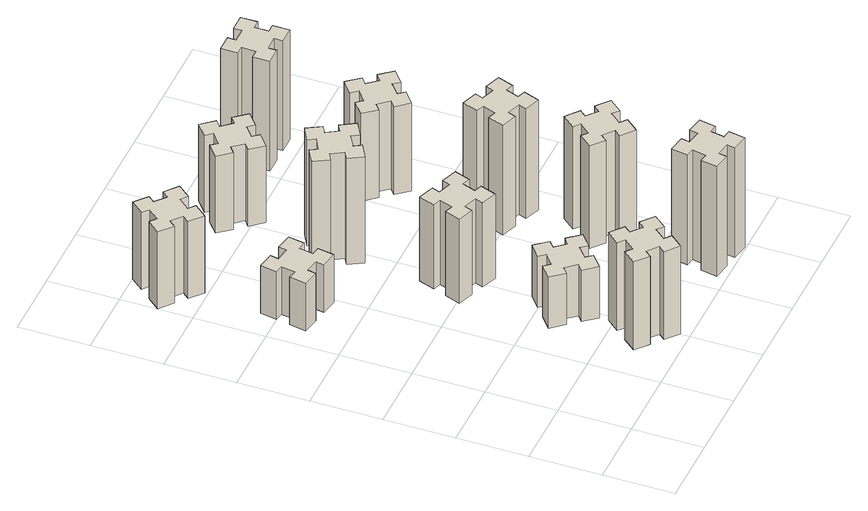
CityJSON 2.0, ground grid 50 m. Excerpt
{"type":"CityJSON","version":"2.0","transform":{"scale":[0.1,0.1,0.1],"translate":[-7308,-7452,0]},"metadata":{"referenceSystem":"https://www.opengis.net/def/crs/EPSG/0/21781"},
"CityObjects":{
"building1":{"type":"Building","attributes":{"class":"1000","function":"1000","usage":"1000","yearOfConstruction":2016,"roofType":"1000","measuredHeight":39,"storeysAboveGround":30,"storeysBelowGround":0},"geometry":[{"type":"Solid","lod":"1","boundaries":[[[[0,1,2,3,4,5,6,7,8,9,10,11,12,13,14,15,16,17,18,19]],[[17,16,20,21]],[[16,15,22,20]],[[15,14,23,22]],[[14,13,24,23]],[[13,12,25,24]],[[12,11,26,25]],[[11,10,27,26]],[[10,9,28,27]],[[9,8,29,28]],[[8,7,30,29]],[[7,6,31,30]],[[6,5,32,31]],[[5,4,33,32]],[[4,3,34,33]],[[3,2,35,34]],[[2,1,36,35]],[[1,0,37,36]],[[0,19,38,37]],[[19,18,39,38]],[[18,17,21,39]],[[24,25,26,27,28,29,30,31,32,33,34,35,36,37,38,39,21,20,22,23]]]]}]},
"building2":{"type":"Building","attributes":{"class":"1000","function":"1000","usage":"1000","yearOfConstruction":2016,"roofType":"1000","measuredHeight":72,"storeysAboveGround":30,"storeysBelowGround":0},"geometry":[{"type":"Solid","lod":"1","boundaries":[[[[40,41,42,43,44,45,46,47,48,49,50,51,52,53,54,55,56,57,58,59]],[[57,56,60,61]],[[56,55,62,60]],[[55,54,63,62]],[[54,53,64,63]],[[53,52,65,64]],[[52,51,66,65]],[[51,50,67,66]],[[50,49,68,67]],[[49,48,69,68]],[[48,47,70,69]],[[47,46,71,70]],[[46,45,72,71]],[[45,44,73,72]],[[44,43,74,73]],[[43,42,75,74]],[[42,41,76,75]],[[41,40,77,76]],[[40,59,78,77]],[[59,58,79,78]],[[58,57,61,79]],[[64,65,66,67,68,69,70,71,72,73,74,75,76,77,78,79,61,60,62,63]]]]}]},
"building3":{"type":"Building","attributes":{"class":"1000","function":"1000","usage":"1000","yearOfConstruction":2016,"roofType":"1000","measuredHeight":63,"storeysAboveGround":30,"storeysBelowGround":0},"geometry":[{"type":"Solid","lod":"1","boundaries":[[[[80,81,82,83,84,85,86,87,88,89,90,91,92,93,94,95,96,97,98,99]],[[97,96,100,101]],[[96,95,102,100]],[[95,94,103,102]],[[94,93,104,103]],[[93,92,105,104]],[[92,91,106,105]],[[91,90,107,106]],[[90,89,108,107]],[[89,88,109,108]],[[88,87,110,109]],[[87,86,111,110]],[[86,85,112,111]],[[85,84,113,112]],[[84,83,114,113]],[[83,82,115,114]],[[82,81,116,115]],[[81,80,117,116]],[[80,99,118,117]],[[99,98,119,118]],[[98,97,101,119]],[[104,105,106,107,108,109,110,111,112,113,114,115,116,117,118,119,101,100,102,103]]]]}]},
"building4":{"type":"Building","attributes":{"class":"1000","function":"1000","usage":"1000","yearOfConstruction":2016,"roofType":"1000","measuredHeight":42,"storeysAboveGround":30,"storeysBelowGround":0},"geometry":[{"type":"Solid","lod":"1","boundaries":[[[[120,121,122,123,124,125,126,127,128,129,130,131,132,133,134,135,136,137,138,139]],[[137,136,140,141]],[[136,135,142,140]],[[135,134,143,142]],[[134,133,144,143]],[[133,132,145,144]],[[132,131,146,145]],[[131,130,147,146]],[[130,129,148,147]],[[129,128,149,148]],[[128,127,150,149]],[[127,126,151,150]],[[126,125,152,151]],[[125,124,153,152]],[[124,123,154,153]],[[123,122,155,154]],[[122,121,156,155]],[[121,120,157,156]],[[120,139,158,157]],[[139,138,159,158]],[[138,137,141,159]],[[144,145,146,147,148,149,150,151,152,153,154,155,156,157,158,159,141,140,142,143]]]]}]},
"building5":{"type":"Building","attributes":{"class":"1000","function":"1000","usage":"1000","yearOfConstruction":2016,"roofType":"1000","measuredHeight":69,"storeysAboveGround":30,"storeysBelowGround":0},"geometry":[{"type":"Solid","lod":"1","boundaries":[[[[160,161,162,163,164,165,166,167,168,169,170,171,172,173,174,175,176,177,178,179]],[[177,176,180,181]],[[176,175,182,180]],[[175,174,183,182]],[[174,173,184,183]],[[173,172,185,184]],[[172,171,186,185]],[[171,170,187,186]],[[170,169,188,187]],[[169,168,189,188]],[[168,167,190,189]],[[167,166,191,190]],[[166,165,192,191]],[[165,164,193,192]],[[164,163,194,193]],[[163,162,195,194]],[[162,161,196,195]],[[161,160,197,196]],[[160,179,198,197]],[[179,178,199,198]],[[178,177,181,199]],[[184,185,186,187,188,189,190,191,192,193,194,195,196,197,198,199,181,180,182,183]]]]}]},
"building6":{"type":"Building","attributes":{"class":"1000","function":"1000","usage":"1000","yearOfConstruction":2016,"roofType":"1000","measuredHeight":87,"storeysAboveGround":30,"storeysBelowGround":0},"geometry":[{"type":"Solid","lod":"1","boundaries":[[[[200,201,202,203,204,205,206,207,208,209,210,211,212,213,214,215,216,217,218,219]],[[217,216,220,221]],[[216,215,222,220]],[[215,214,223,222]],[[214,213,224,223]],[[213,212,225,224]],[[212,211,226,225]],[[211,210,227,226]],[[210,209,228,227]],[[209,208,229,228]],[[208,207,230,229]],[[207,206,231,230]],[[206,205,232,231]],[[205,204,233,232]],[[204,203,234,233]],[[203,202,235,234]],[[202,201,236,235]],[[201,200,237,236]],[[200,219,238,237]],[[219,218,239,238]],[[218,217,221,239]],[[224,225,226,227,228,229,230,231,232,233,234,235,236,237,238,239,221,220,222,223]]]]}]},
"building7":{"type":"Building","attributes":{"class":"1000","function":"1000","usage":"1000","yearOfConstruction":2016,"roofType":"1000","measuredHeight":90,"storeysAboveGround":30,"storeysBelowGround":0},"geometry":[{"type":"Solid","lod":"1","boundaries":[[[[240,241,242,243,244,245,246,247,248,249,250,251,252,253,254,255,256,257,258,259]],[[257,256,260,261]],[[256,255,262,260]],[[255,254,263,262]],[[254,253,264,263]],[[253,252,265,264]],[[252,251,266,265]],[[251,250,267,266]],[[250,249,268,267]],[[249,248,269,268]],[[248,247,270,269]],[[247,246,271,270]],[[246,245,272,271]],[[245,244,273,272]],[[244,243,274,273]],[[243,242,275,274]],[[242,241,276,275]],[[241,240,277,276]],[[240,259,278,277]],[[259,258,279,278]],[[258,257,261,279]],[[264,265,266,267,268,269,270,271,272,273,274,275,276,277,278,279,261,260,262,263]]]]}]},
"building8":{"type":"Building","attributes":{"class":"1000","function":"1000","usage":"1000","yearOfConstruction":2016,"roofType":"1000","measuredHeight":63,"storeysAboveGround":30,"storeysBelowGround":0},"geometry":[{"type":"Solid","lod":"1","boundaries":[[[[280,281,282,283,284,285,286,287,288,289,290,291,292,293,294,295,296,297,298,299]],[[297,296,300,301]],[[296,295,302,300]],[[295,294,303,302]],[[294,293,304,303]],[[293,292,305,304]],[[292,291,306,305]],[[291,290,307,306]],[[290,289,308,307]],[[289,288,309,308]],[[288,287,310,309]],[[287,286,311,310]],[[286,285,312,311]],[[285,284,313,312]],[[284,283,314,313]],[[283,282,315,314]],[[282,281,316,315]],[[281,280,317,316]],[[280,299,318,317]],[[299,298,319,318]],[[298,297,301,319]],[[304,305,306,307,308,309,310,311,312,313,314,315,316,317,318,319,301,300,302,303]]]]}]},
"building9":{"type":"Building","attributes":{"class":"1000","function":"1000","usage":"1000","yearOfConstruction":2016,"roofType":"1000","measuredHeight":84,"storeysAboveGround":30,"storeysBelowGround":0},"geometry":[{"type":"Solid","lod":"1","boundaries":[[[[320,321,322,323,324,325,326,327,328,329,330,331,332,333,334,335,336,337,338,339]],[[337,336,340,341]],[[336,335,342,340]],[[335,334,343,342]],[[334,333,344,343]],[[333,332,345,344]],[[332,331,346,345]],[[331,330,347,346]],[[330,329,348,347]],[[329,328,349,348]],[[328,327,350,349]],[[327,326,351,350]],[[326,325,352,351]],[[325,324,353,352]],[[324,323,354,353]],[[323,322,355,354]],[[322,321,356,355]],[[321,320,357,356]],[[320,339,358,357]],[[339,338,359,358]],[[338,337,341,359]],[[344,345,346,347,348,349,350,351,352,353,354,355,356,357,358,359,341,340,342,343]]]]}]},
"building10":{"type":"Building","attributes":{"class":"1000","function":"1000","usage":"1000","yearOfConstruction":2016,"roofType":"1000","measuredHeight":90,"storeysAboveGround":30,"storeysBelowGround":0},"geometry":[{"type":"Solid","lod":"1","boundaries":[[[[360,361,362,363,364,365,366,367,368,369,370,371,372,373,374,375,376,377,378,379]],[[377,376,380,381]],[[376,375,382,380]],[[375,374,383,382]],[[374,373,384,383]],[[373,372,385,384]],[[372,371,386,385]],[[371,370,387,386]],[[370,369,388,387]],[[369,368,389,388]],[[368,367,390,389]],[[367,366,391,390]],[[366,365,392,391]],[[365,364,393,392]],[[364,363,394,393]],[[363,362,395,394]],[[362,361,396,395]],[[361,360,397,396]],[[360,379,398,397]],[[379,378,399,398]],[[378,377,381,399]],[[384,385,386,387,388,389,390,391,392,393,394,395,396,397,398,399,381,380,382,383]]]]}]},
"building11":{"type":"Building","attributes":{"class":"1000","function":"1000","usage":"1000","yearOfConstruction":2016,"roofType":"1000","measuredHeight":72,"storeysAboveGround":30,"storeysBelowGround":0},"geometry":[{"type":"Solid","lod":"1","boundaries":[[[[400,401,402,403,404,405,406,407,408,409,410,411,412,413,414,415,416,417,418,419]],[[417,416,420,421]],[[416,415,422,420]],[[415,414,423,422]],[[414,413,424,423]],[[413,412,425,424]],[[412,411,426,425]],[[411,410,427,426]],[[410,409,428,427]],[[409,408,429,428]],[[408,407,430,429]],[[407,406,431,430]],[[406,405,432,431]],[[405,404,433,432]],[[404,403,434,433]],[[403,402,435,434]],[[402,401,436,435]],[[401,400,437,436]],[[400,419,438,437]],[[419,418,439,438]],[[418,417,421,439]],[[424,425,426,427,428,429,430,431,432,433,434,435,436,437,438,439,421,420,422,423]]]]}]},
"building12":{"type":"Building","attributes":{"class":"1000","function":"1000","usage":"1000","yearOfConstruction":2016,"roofType":"1000","measuredHeight":90,"storeysAboveGround":30,"storeysBelowGround":0},"geometry":[{"type":"Solid","lod":"1","boundaries":[[[[440,441,442,443,444,445,446,447,448,449,450,451,452,453,454,455,456,457,458,459]],[[457,456,460,461]],[[456,455,462,460]],[[455,454,463,462]],[[454,453,464,463]],[[453,452,465,464]],[[452,451,466,465]],[[451,450,467,466]],[[450,449,468,467]],[[449,448,469,468]],[[448,447,470,469]],[[447,446,471,470]],[[446,445,472,471]],[[445,444,473,472]],[[444,443,474,473]],[[443,442,475,474]],[[442,441,476,475]],[[441,440,477,476]],[[440,459,478,477]],[[459,458,479,478]],[[458,457,461,479]],[[464,465,466,467,468,469,470,471,472,473,474,475,476,477,478,479,461,460,462,463]]]]}]}
},
"vertices":[
[445,2357,0],[462,2455,0],[521,2445,0],[542,2563,0],[424,2584,0],[414,2525,0],[315,2542,0],[326,2601,0],[207,2622,0],[187,2504,0],[246,2494,0],[228,2395,0],[169,2406,0],[148,2287,0],[267,2267,0],[277,2326,0],[375,2308,0],[365,2249,0],[483,2228,0],[504,2347,0],[375,2308,390],[365,2249,390],[277,2326,390],[267,2267,390],[148,2287,390],[169,2406,390],[228,2395,390],[246,2494,390],[187,2504,390],[207,2622,390],[326,2601,390],[315,2542,390],[414,2525,390],[424,2584,390],[542,2563,390],[521,2445,390],[462,2455,390],[445,2357,390],[504,2347,390],[483,2228,390],
[876,253,0],[953,189,0],[914,143,0],[1006,66,0],[1083,158,0],[1037,196,0],[1102,273,0],[1148,234,0],[1225,326,0],[1133,403,0],[1094,357,0],[1018,422,0],[1056,468,0],[964,545,0],[887,453,0],[933,414,0],[869,338,0],[823,376,0],[746,284,0],[838,207,0],[869,338,720],[823,376,720],[933,414,720],[887,453,720],[964,545,720],[1056,468,720],[1018,422,720],[1094,357,720],[1133,403,720],[1225,326,720],[1148,234,720],[1102,273,720],[1037,196,720],[1083,158,720],[1006,66,720],[914,143,720],[953,189,720],[876,253,720],[838,207,720],[746,284,720],
[136,3213,0],[213,3149,0],[174,3103,0],[266,3026,0],[343,3118,0],[297,3156,0],[362,3233,0],[408,3194,0],[485,3286,0],[393,3363,0],[354,3317,0],[278,3382,0],[316,3428,0],[224,3505,0],[147,3413,0],[193,3374,0],[129,3298,0],[83,3336,0],[6,3244,0],[98,3167,0],[129,3298,630],[83,3336,630],[193,3374,630],[147,3413,630],[224,3505,630],[316,3428,630],[278,3382,630],[354,3317,630],[393,3363,630],[485,3286,630],[408,3194,630],[362,3233,630],[297,3156,630],[343,3118,630],[266,3026,630],[174,3103,630],[213,3149,630],[136,3213,630],[98,3167,630],[6,3244,630],
[953,962,0],[876,897,0],[838,943,0],[746,866,0],[823,774,0],[869,813,0],[933,736,0],[887,698,0],[964,606,0],[1056,683,0],[1018,729,0],[1094,793,0],[1133,747,0],[1225,824,0],[1148,916,0],[1102,878,0],[1037,954,0],[1083,993,0],[1006,1085,0],[914,1008,0],[1037,954,420],[1083,993,420],[1102,878,420],[1148,916,420],[1225,824,420],[1133,747,420],[1094,793,420],[1018,729,420],[1056,683,420],[964,606,420],[887,698,420],[933,736,420],[869,813,420],[823,774,420],[746,866,420],[838,943,420],[876,897,420],[953,962,420],[914,1008,420],[1006,1085,420],
[1072,1501,0],[1106,1595,0],[1162,1574,0],[1203,1687,0],[1090,1728,0],[1070,1672,0],[976,1706,0],[997,1762,0],[884,1803,0],[843,1690,0],[899,1670,0],[865,1576,0],[809,1597,0],[767,1484,0],[880,1443,0],[901,1499,0],[995,1465,0],[974,1409,0],[1087,1367,0],[1128,1480,0],[995,1465,690],[974,1409,690],[901,1499,690],[880,1443,690],[767,1484,690],[809,1597,690],[865,1576,690],[899,1670,690],[843,1690,690],[884,1803,690],[997,1762,690],[976,1706,690],[1070,1672,690],[1090,1728,690],[1203,1687,690],[1162,1574,690],[1106,1595,690],[1072,1501,690],[1128,1480,690],[1087,1367,690],
[997,2305,0],[1084,2355,0],[1114,2303,0],[1218,2363,0],[1158,2467,0],[1106,2437,0],[1056,2524,0],[1108,2554,0],[1048,2658,0],[944,2598,0],[974,2546,0],[887,2496,0],[857,2548,0],[753,2488,0],[813,2384,0],[865,2414,0],[915,2327,0],[863,2297,0],[923,2193,0],[1027,2253,0],[915,2327,870],[863,2297,870],[865,2414,870],[813,2384,870],[753,2488,870],[857,2548,870],[887,2496,870],[974,2546,870],[944,2598,870],[1048,2658,870],[1108,2554,870],[1056,2524,870],[1106,2437,870],[1158,2467,870],[1218,2363,870],[1114,2303,870],[1084,2355,870],[997,2305,870],[1027,2253,870],[923,2193,870],
[1894,305,0],[1795,322,0],[1806,381,0],[1687,402,0],[1667,284,0],[1726,274,0],[1708,175,0],[1649,186,0],[1628,67,0],[1747,47,0],[1757,106,0],[1855,88,0],[1845,29,0],[1963,8,0],[1984,127,0],[1925,137,0],[1942,235,0],[2001,225,0],[2022,343,0],[1904,364,0],[1942,235,900],[2001,225,900],[1925,137,900],[1984,127,900],[1963,8,900],[1845,29,900],[1855,88,900],[1757,106,900],[1747,47,900],[1628,67,900],[1649,186,900],[1708,175,900],[1726,274,900],[1667,284,900],[1687,402,900],[1806,381,900],[1795,322,900],[1894,305,900],[1904,364,900],[2022,343,900],
[1202,3198,0],[1137,3274,0],[1183,3313,0],[1106,3405,0],[1014,3328,0],[1053,3282,0],[976,3217,0],[938,3263,0],[846,3186,0],[923,3094,0],[969,3133,0],[1033,3056,0],[987,3018,0],[1064,2926,0],[1156,3003,0],[1118,3049,0],[1194,3113,0],[1233,3067,0],[1325,3144,0],[1248,3236,0],[1194,3113,630],[1233,3067,630],[1118,3049,630],[1156,3003,630],[1064,2926,630],[987,3018,630],[1033,3056,630],[969,3133,630],[923,3094,630],[846,3186,630],[938,3263,630],[976,3217,630],[1053,3282,630],[1014,3328,630],[1106,3405,630],[1183,3313,630],[1137,3274,630],[1202,3198,630],[1248,3236,630],[1325,3144,630],
[1877,836,0],[1942,913,0],[1988,874,0],[2065,966,0],[1973,1043,0],[1934,997,0],[1858,1062,0],[1896,1108,0],[1804,1185,0],[1727,1093,0],[1773,1054,0],[1709,978,0],[1663,1016,0],[1586,924,0],[1678,847,0],[1716,893,0],[1793,829,0],[1754,783,0],[1846,706,0],[1923,798,0],[1793,829,840],[1754,783,840],[1716,893,840],[1678,847,840],[1586,924,840],[1663,1016,840],[1709,978,840],[1773,1054,840],[1727,1093,840],[1804,1185,840],[1896,1108,840],[1858,1062,840],[1934,997,840],[1973,1043,840],[2065,966,840],[1988,874,840],[1942,913,840],[1877,836,840],[1923,798,840],[1846,706,840],
[1810,1672,0],[1716,1706,0],[1737,1762,0],[1624,1803,0],[1583,1690,0],[1639,1670,0],[1605,1576,0],[1549,1597,0],[1507,1484,0],[1620,1443,0],[1641,1499,0],[1735,1465,0],[1714,1409,0],[1827,1367,0],[1868,1480,0],[1812,1501,0],[1846,1595,0],[1902,1574,0],[1943,1687,0],[1830,1728,0],[1846,1595,900],[1902,1574,900],[1812,1501,900],[1868,1480,900],[1827,1367,900],[1714,1409,900],[1735,1465,900],[1641,1499,900],[1620,1443,900],[1507,1484,900],[1549,1597,900],[1605,1576,900],[1639,1670,900],[1583,1690,900],[1624,1803,900],[1737,1762,900],[1716,1706,900],[1810,1672,900],[1830,1728,900],[1943,1687,900],
[1609,2393,0],[1673,2316,0],[1627,2278,0],[1704,2186,0],[1796,2263,0],[1758,2309,0],[1834,2373,0],[1873,2327,0],[1965,2404,0],[1888,2496,0],[1842,2458,0],[1777,2534,0],[1823,2573,0],[1746,2665,0],[1654,2588,0],[1693,2542,0],[1616,2477,0],[1578,2523,0],[1486,2446,0],[1563,2354,0],[1616,2477,720],[1578,2523,720],[1693,2542,720],[1654,2588,720],[1746,2665,720],[1823,2573,720],[1777,2534,720],[1842,2458,720],[1888,2496,720],[1965,2404,720],[1873,2327,720],[1834,2373,720],[1758,2309,720],[1796,2263,720],[1704,2186,720],[1627,2278,720],[1673,2316,720],[1609,2393,720],[1563,2354,720],[1486,2446,720],
[1675,3155,0],[1775,3155,0],[1775,3095,0],[1895,3095,0],[1895,3215,0],[1835,3215,0],[1835,3315,0],[1895,3315,0],[1895,3435,0],[1775,3435,0],[1775,3375,0],[1675,3375,0],[1675,3435,0],[1555,3435,0],[1555,3315,0],[1615,3315,0],[1615,3215,0],[1555,3215,0],[1555,3095,0],[1675,3095,0],[1615,3215,900],[1555,3215,900],[1615,3315,900],[1555,3315,900],[1555,3435,900],[1675,3435,900],[1675,3375,900],[1775,3375,900],[1775,3435,900],[1895,3435,900],[1895,3315,900],[1835,3315,900],[1835,3215,900],[1895,3215,900],[1895,3095,900],[1775,3095,900],[1775,3155,900],[1675,3155,900],[1675,3095,900],[1555,3095,900]
]}
